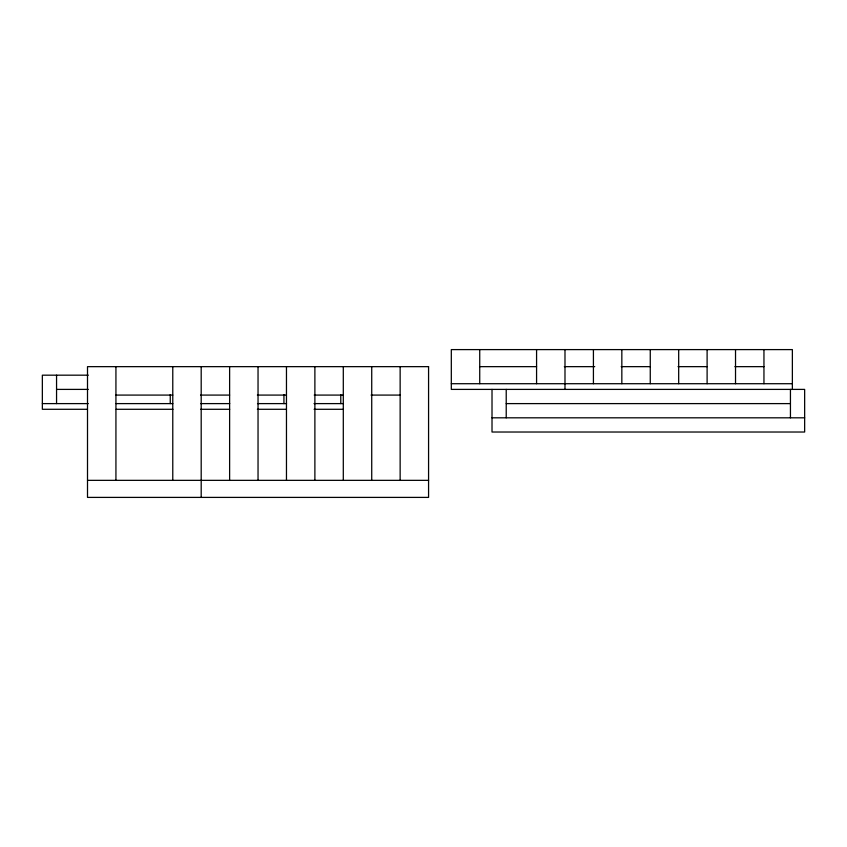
<?xml version="1.0" encoding="UTF-8"?>
<svg xmlns="http://www.w3.org/2000/svg" width="847" height="847" viewBox="0 0 847 847"><rect width="100%" height="100%" fill="white"/><g stroke="black" fill="none" stroke-linecap="round" stroke-linejoin="round"><path stroke-width="1.27" d="M479.73 366.656L536.575 366.656M564.335 366.656L594.742 366.656M621.179 366.656L650.263 366.656M678.024 366.656L707.107 366.656M734.868 366.656L763.952 366.656M88.289 375.179L42.35 375.179L42.35 409.292L87.199 409.292M451.313 383.712L792.369 383.712M56.558 389.398L88.289 389.398M115.933 395.083L172.777 395.083M200.538 395.083L229.622 395.083M257.382 395.083L286.466 395.083M314.226 395.083L343.3 395.083M371.071 395.083L400.144 395.083M42.35 403.606L88.289 403.606M116.05 403.606L172.83 403.606M200.654 403.606L229.738 403.606M257.499 403.606L286.519 403.606M314.015 403.606L343.363 403.606M506.22 403.606L790.442 403.606M116.219 409.292L172.947 409.292M200.654 409.292L229.675 409.292M257.372 409.292L286.392 409.292M314.099 409.292L343.12 409.292M492.012 417.815L804.65 417.815M87.506 480.344L428.571 480.344M792.369 389.398L792.369 349.599L451.313 349.599L451.313 389.398L804.65 389.398L804.65 432.023L492.012 432.023L492.012 389.398M790.442 389.398L790.442 417.815M763.952 349.599L763.952 383.712M735.524 349.599L735.524 383.712M707.107 349.599L707.107 383.712M678.68 349.599L678.68 383.712M650.263 349.599L650.263 383.712M621.836 349.599L621.836 383.712M593.419 349.599L593.419 383.712M564.991 349.599L564.991 389.398M536.575 349.599L536.575 383.712M506.22 389.398L506.22 417.815M479.73 349.599L479.73 383.712M400.144 366.656L400.144 480.344M371.727 366.656L371.727 480.344M343.3 366.656L343.3 480.344M340.78 394.564L340.78 403.606M314.883 366.656L314.883 480.344M286.466 366.656L286.466 480.344M283.936 394.564L283.936 403.606M258.039 366.656L258.039 480.344M229.622 366.656L229.622 480.344M201.194 366.656L201.194 497.401M172.777 366.656L172.777 480.344M170.247 394.564L170.247 403.606M115.933 366.656L115.933 480.344M56.558 375.179L56.558 403.606M428.571 366.656L87.506 366.656L87.506 497.401L428.571 497.401L428.571 366.656"/></g></svg>
